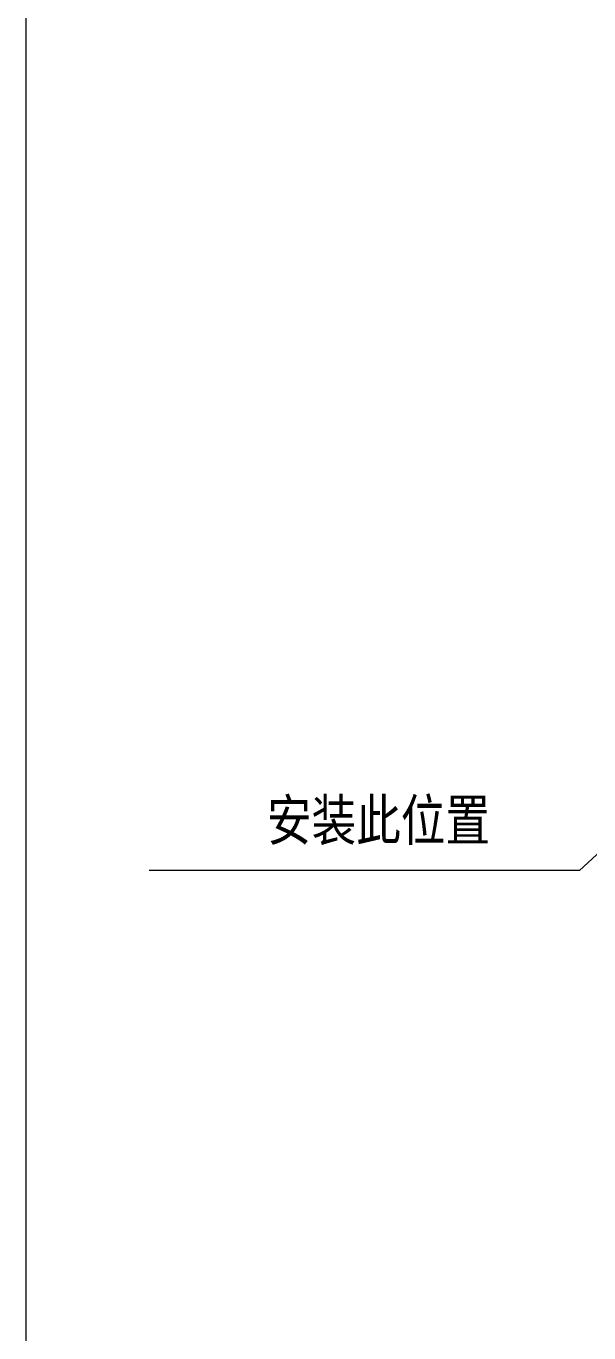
# Model space of a CAD drawing. Header units: millimetres. Extents: x -30157 to 38882, y -29543 to -7215.
# Drawn here: x -29437.1 to -29389, y -29434.1 to -29322.2 of the extents above; entities that cross this region are included whole.
import ezdxf
from ezdxf.enums import TextEntityAlignment as Align

# ---------------------------------------------------------------- set-up
doc = ezdxf.new("R2010")
doc.units = ezdxf.units.MM
doc.header["$LTSCALE"] = 0.5
doc.layers.add('材质', color=7, linetype='Continuous')
doc.layers.add('标注线', color=3, linetype='Continuous', lineweight=18)
doc.styles.add('DIM', font='romans.shx', dxfattribs={"width": 0.8, "bigfont": 'bigfont.shx'})
doc.styles.add('国标', font='simfang.ttf', dxfattribs={"width": 0.8})
doc.dimstyles.new('DEH 1-1', dxfattribs={"dimtxt": 3.5, "dimasz": 2.5, "dimexe": 1, "dimexo": 0.625, "dimgap": 1.2, "dimtad": 1, "dimtoh": 1, "dimdsep": 46, "dimtxsty": 'DIM', "dimblk": 'OPEN', "dimcen": 0, "dimclrd": 8, "dimclre": 8, "dimclrt": 2, "dimazin": 2, "dimtfac": 0.5, "dimtmove": 0, "dimatfit": 3, "dimldrblk": 'OPEN', "dimfxl": 1, "dimtolj": 2, "dimlwd": 18, "dimlwe": 18, "dimarcsym": 0})

# ---------------------------------------------------------------- blocks, each defined once
blk = doc.blocks.new('_Open')
at = {"color": 0, "linetype": 'ByBlock', "lineweight": -2}
for p, q in [((-1, 0.167), (0, 0)), ((-1, -0.167), (0, 0)), ((0, 0), (-1, 0))]:
    blk.add_line(p, q, dxfattribs=at)

msp = doc.modelspace()

# ---------------------------------------------------------------- linework, layer by layer
at = {"layer": '标注线'}
msp.add_line((-29437.091, -29445.523), (-29437.091, -29298.687), dxfattribs=at)

# ---------------------------------------------------------------- texts
at = {"layer": '材质', "color": 3, "style": '国标', "width": 0.8}
msp.add_text('安装此位置', height=3.5, dxfattribs=at).set_placement((-29406.948, -29391.962), align=Align.CENTER)

# ---------------------------------------------------------------- leaders
at = {"layer": '标注线'}
msp.add_leader([(-29361.665, -29368.375), (-29389.75, -29394.536), (-29426.553, -29394.536)], dimstyle='DEH 1-1', override={"dimgap": 1.2, "dimtad": 1}, dxfattribs=at)

doc.saveas('drawing.dxf')
